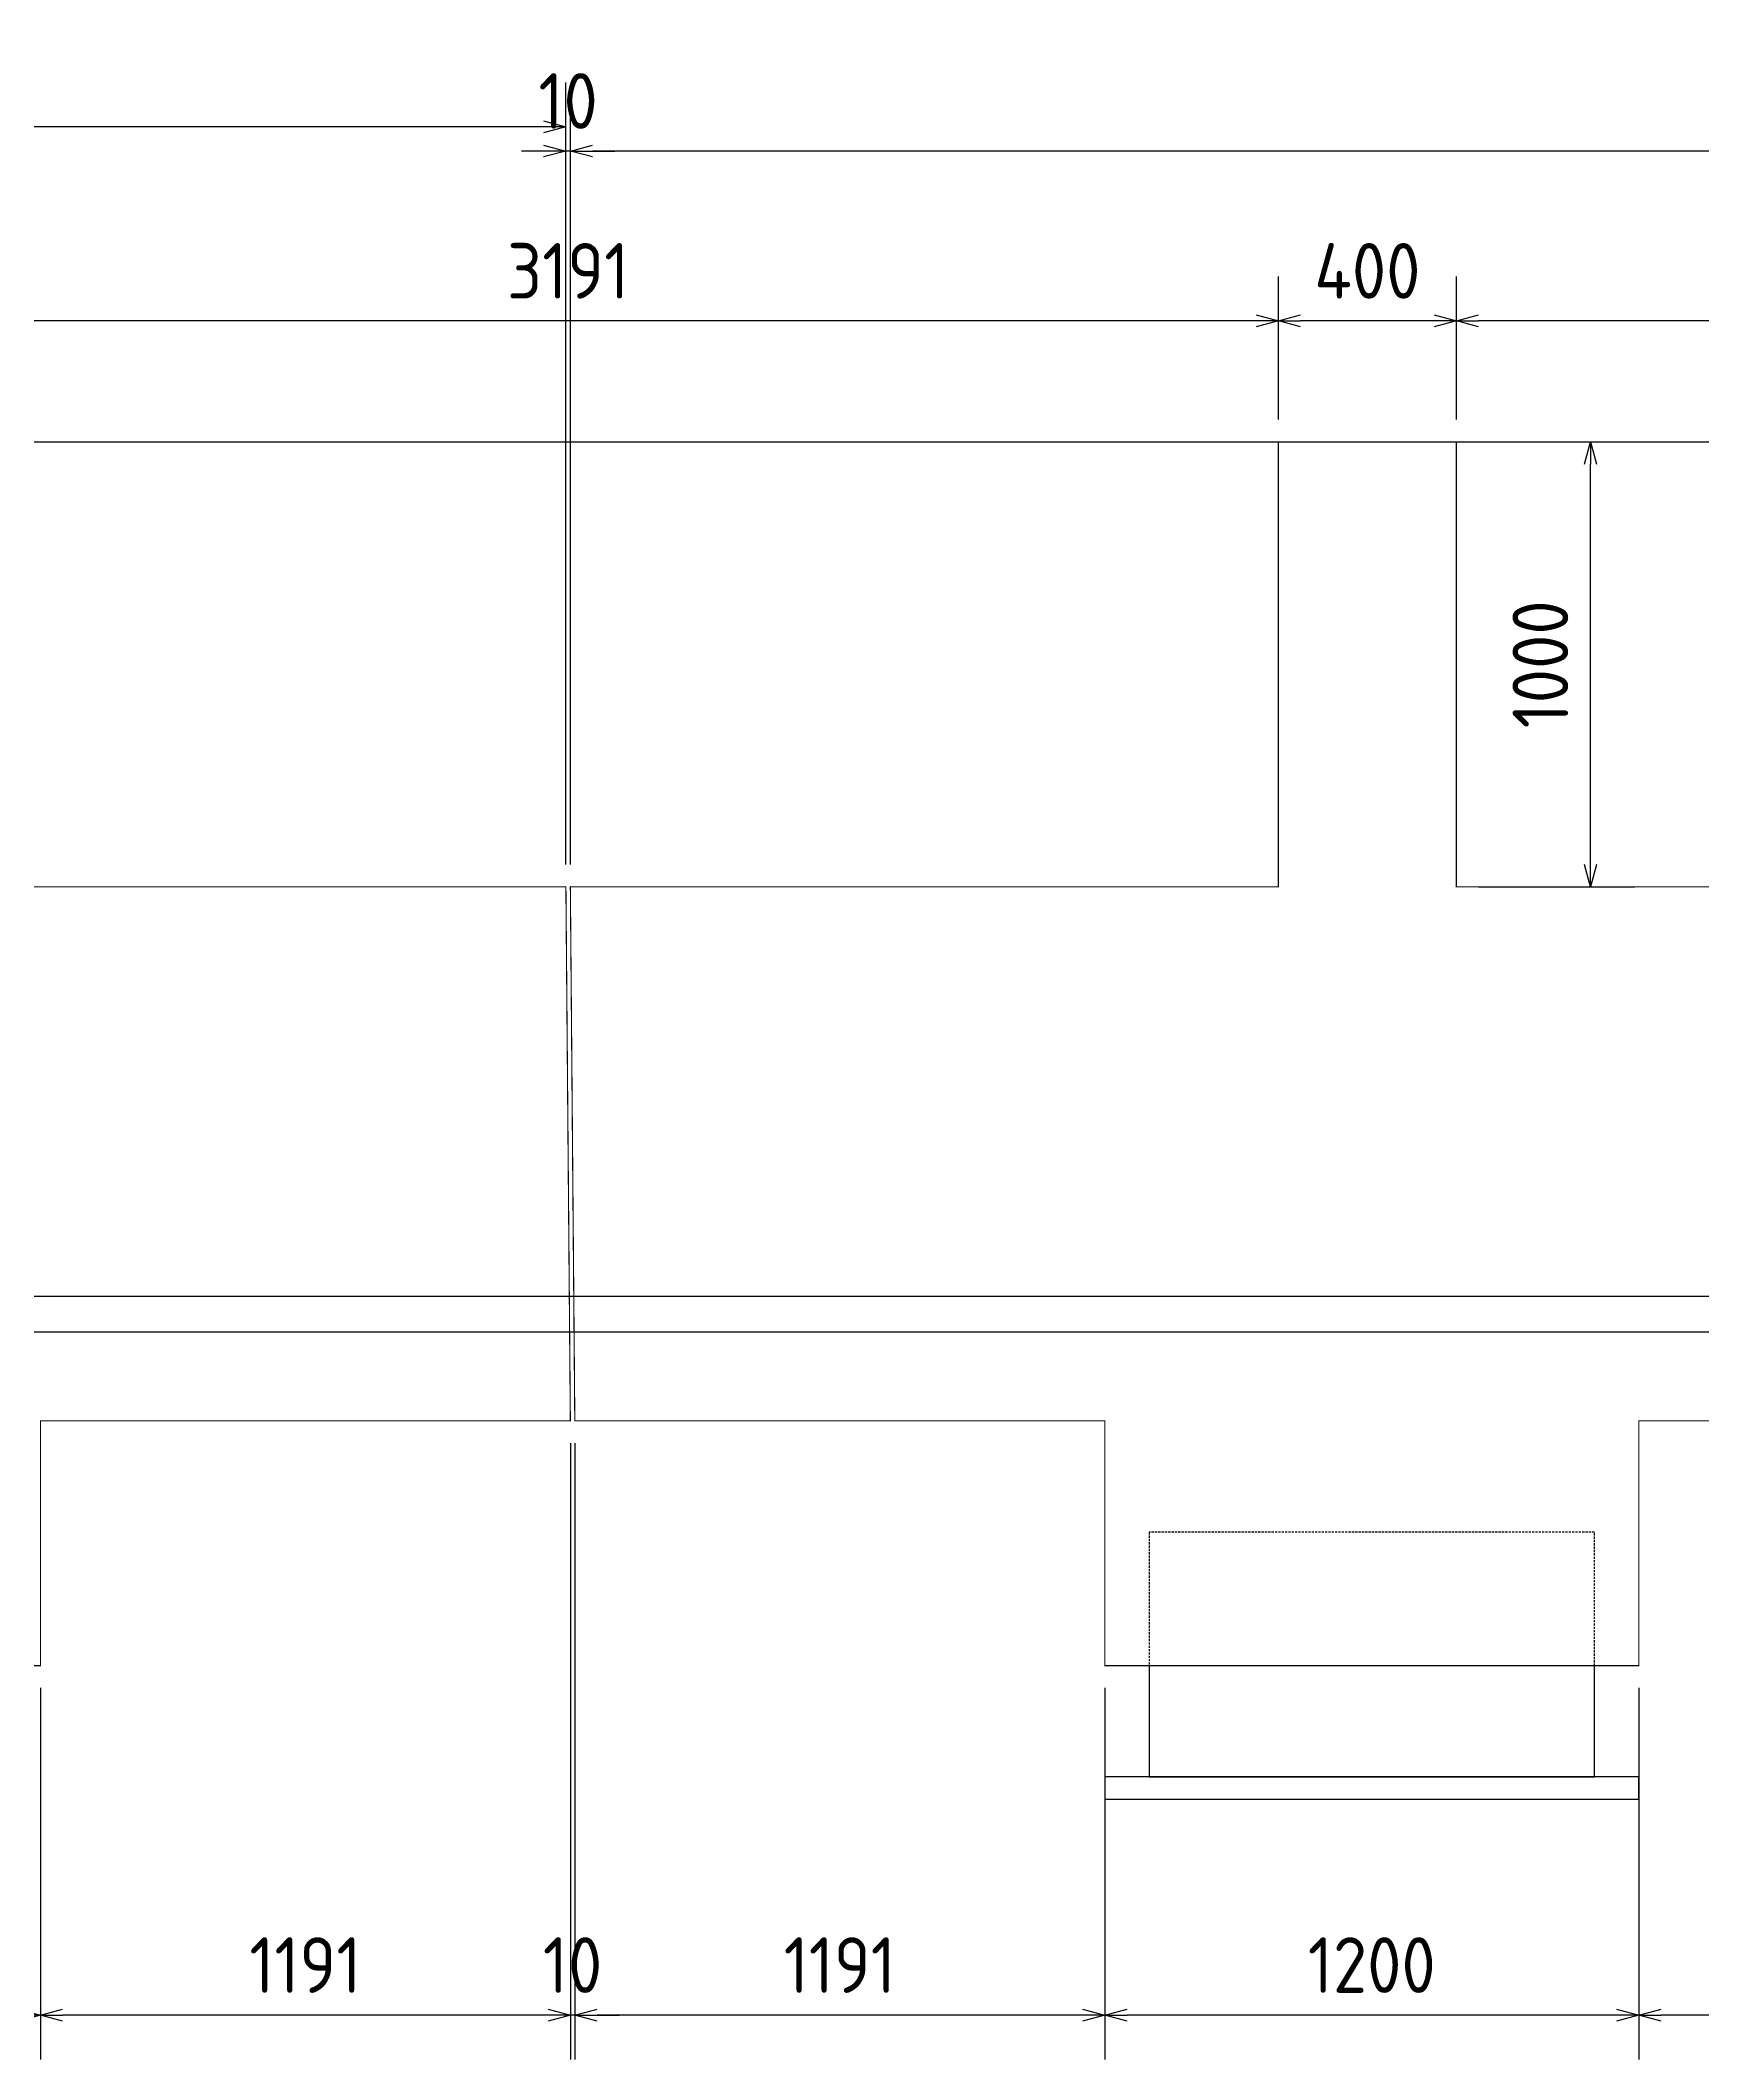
# Model space of a CAD drawing. Header units: centimetres. Extents: x -6122352 to 4157695, y -1694241 to 1947892.
# Drawn here: x 3351924 to 3355659, y 30705 to 35243 of the extents above; entities that cross this region are included whole.
import ezdxf

# ---------------------------------------------------------------- set-up
doc = ezdxf.new("R2010")
doc.units = ezdxf.units.CM
doc.header["$MEASUREMENT"] = 0
doc.header["$PDMODE"] = 66
doc.header["$PDSIZE"] = 100
doc.linetypes.add('23585-XR-AR-END-SETTING OUT PLAN$0$HIDDEN', pattern=[0.375, 0.25, -0.125])
doc.linetypes.add('DASHED2', pattern=[0.375, 0.25, -0.125])
for name, color, linetype in [('0-T1-NEW', 7, 'Continuous'), ('00-MI-DIM', 7, 'Continuous'), ('@MI-TYPE-01', 30, 'Continuous'), ('@MI-TYPE-02', 6, 'Continuous')]:
    doc.layers.add(name, color=color, linetype=linetype)
doc.styles.add('Schueco-BEMSTIL', font='isocpeur.ttf', dxfattribs={"width": 0.9})
doc.dimstyles.new('MI- JWC-TXT-2.5 MM', dxfattribs={"dimscale": 1.5, "dimtxt": 2.5, "dimasz": 1, "dimexe": 2, "dimexo": 1, "dimgap": 1, "dimtad": 1, "dimdec": 0, "dimdsep": 46, "dimtxsty": 'Schueco-BEMSTIL', "dimblk": 'OPEN30', "dimcen": 0, "dimdle": 2, "dimclrd": 140, "dimclre": 8, "dimclrt": 40, "dimadec": 0, "dimazin": 2, "dimtfac": 1, "dimtdec": 0, "dimtix": 1, "dimtmove": 2, "dimatfit": 3, "dimldrblk": 'OPEN', "dimfxl": 2, "dimlwd": -1, "dimlwe": -1, "dimarcsym": 0})

# ---------------------------------------------------------------- blocks, each defined once
blk = doc.blocks.new('_Open30')
at = {"color": 0, "linetype": 'ByBlock', "lineweight": -2}
for p, q in [((-1, 0.268), (0, 0)), ((0, 0), (-1, -0.268)), ((0, 0), (-1, 0))]:
    blk.add_line(p, q, dxfattribs=at)
blk = doc.blocks.new('*D2714')
at = {"layer": '00-MI-DIM', "color": 8, "transparency": 16777216}
for p, q in [((3355105.3, 34390.9), (3355105.3, 34712.6)), ((3358296.2, 34390.9), (3358296.2, 34712.6))]:
    blk.add_line(p, q, dxfattribs=at)
at = {"layer": '00-MI-DIM', "color": 140, "transparency": 16777216}
blk.add_line((3358246.2, 34612.6), (3355155.3, 34612.6), dxfattribs=at)
at = {"layer": 'Defpoints', "color": 0, "transparency": 16777216}
for p in [(3355105.3, 34612.6), (3355105.3, 34340.9), (3358296.2, 34340.9)]:
    blk.add_point(p, dxfattribs=at)
at = {"layer": '00-MI-DIM', "color": 140, "transparency": 16777216, "xscale": 50, "yscale": 50, "zscale": 50, "rotation": 180}
blk.add_blockref('_Open30', (3355105.3, 34612.6), dxfattribs=at)
at = {"layer": '00-MI-DIM', "color": 140, "transparency": 16777216, "xscale": 50, "yscale": 50, "zscale": 50}
blk.add_blockref('_Open30', (3358296.2, 34612.6), dxfattribs=at)
at = {"layer": '00-MI-DIM', "color": 40, "transparency": 16777216, "insert": (3356700.8, 34725.1), "char_height": 125, "attachment_point": 5, "style": 'Schueco-BEMSTIL'}
blk.add_mtext('3191', dxfattribs=at)
blk = doc.blocks.new('_Open')
at = {"color": 0, "linetype": 'ByBlock', "lineweight": -2}
for p, q in [((-1, 0.2), (0, 0)), ((-1, -0.2), (0, 0)), ((0, 0), (-1, 0))]:
    blk.add_line(p, q, dxfattribs=at)
blk = doc.blocks.new('*D2715')
at = {"layer": '00-MI-DIM', "color": 8, "transparency": 16777216}
for p, q in [((3354705.3, 34390.9), (3354705.3, 34712.6)), ((3355105.3, 34390.9), (3355105.3, 34712.6))]:
    blk.add_line(p, q, dxfattribs=at)
at = {"layer": '00-MI-DIM', "color": 140, "transparency": 16777216}
blk.add_line((3355055.3, 34612.6), (3354755.3, 34612.6), dxfattribs=at)
at = {"layer": 'Defpoints', "color": 0, "transparency": 16777216}
for p in [(3354705.3, 34612.6), (3354705.3, 34340.9), (3355105.3, 34340.9)]:
    blk.add_point(p, dxfattribs=at)
at = {"layer": '00-MI-DIM', "color": 140, "transparency": 16777216, "xscale": 50, "yscale": 50, "zscale": 50, "rotation": 180}
blk.add_blockref('_Open30', (3354705.3, 34612.6), dxfattribs=at)
at = {"layer": '00-MI-DIM', "color": 140, "transparency": 16777216, "xscale": 50, "yscale": 50, "zscale": 50}
blk.add_blockref('_Open30', (3355105.3, 34612.6), dxfattribs=at)
at = {"layer": '00-MI-DIM', "color": 40, "transparency": 16777216, "insert": (3354905.3, 34725.1), "char_height": 125, "attachment_point": 5, "style": 'Schueco-BEMSTIL'}
blk.add_mtext('400', dxfattribs=at)
blk = doc.blocks.new('*D2716')
at = {"layer": '00-MI-DIM', "color": 8, "transparency": 16777216}
for p, q in [((3351513.9, 34390.9), (3351513.9, 34712.6)), ((3354705.3, 34390.9), (3354705.3, 34712.6))]:
    blk.add_line(p, q, dxfattribs=at)
at = {"layer": '00-MI-DIM', "color": 140, "transparency": 16777216}
blk.add_line((3354655.3, 34612.6), (3351563.9, 34612.6), dxfattribs=at)
at = {"layer": 'Defpoints', "color": 0, "transparency": 16777216}
for p in [(3351513.9, 34612.6), (3351513.9, 34340.9), (3354705.3, 34340.9)]:
    blk.add_point(p, dxfattribs=at)
at = {"layer": '00-MI-DIM', "color": 140, "transparency": 16777216, "xscale": 50, "yscale": 50, "zscale": 50, "rotation": 180}
blk.add_blockref('_Open30', (3351513.9, 34612.6), dxfattribs=at)
at = {"layer": '00-MI-DIM', "color": 140, "transparency": 16777216, "xscale": 50, "yscale": 50, "zscale": 50}
blk.add_blockref('_Open30', (3354705.3, 34612.6), dxfattribs=at)
at = {"layer": '00-MI-DIM', "color": 40, "transparency": 16777216, "insert": (3353109.6, 34725.1), "char_height": 125, "attachment_point": 5, "style": 'Schueco-BEMSTIL'}
blk.add_mtext('3191', dxfattribs=at)
blk = doc.blocks.new('*D2692')
at = {"layer": '00-MI-DIM', "color": 8, "transparency": 16777216}
for p, q in [((3353114.6, 33390.9), (3353114.6, 35094.3)), ((3360286.7, 33390.9), (3360286.7, 35094.3))]:
    blk.add_line(p, q, dxfattribs=at)
at = {"layer": '00-MI-DIM', "color": 140, "transparency": 16777216}
blk.add_line((3360236.7, 34994.3), (3353164.6, 34994.3), dxfattribs=at)
at = {"layer": 'Defpoints', "color": 0, "transparency": 16777216}
for p in [(3353114.6, 34994.3), (3353114.6, 33340.9), (3360286.7, 33340.9)]:
    blk.add_point(p, dxfattribs=at)
at = {"layer": '00-MI-DIM', "color": 140, "transparency": 16777216, "xscale": 50, "yscale": 50, "zscale": 50, "rotation": 180}
blk.add_blockref('_Open30', (3353114.6, 34994.3), dxfattribs=at)
at = {"layer": '00-MI-DIM', "color": 140, "transparency": 16777216, "xscale": 50, "yscale": 50, "zscale": 50}
blk.add_blockref('_Open30', (3360286.7, 34994.3), dxfattribs=at)
at = {"layer": '00-MI-DIM', "color": 40, "transparency": 16777216, "insert": (3356700.7, 35106.8), "char_height": 125, "attachment_point": 5, "style": 'Schueco-BEMSTIL'}
blk.add_mtext('7172', dxfattribs=at)
blk = doc.blocks.new('*D2693')
at = {"layer": '00-MI-DIM', "color": 8, "transparency": 16777216}
for p, q in [((3353104.6, 33390.9), (3353104.6, 35094.3)), ((3353114.6, 33390.9), (3353114.6, 35094.3))]:
    blk.add_line(p, q, dxfattribs=at)
at = {"layer": '00-MI-DIM', "color": 140, "transparency": 16777216}
for p, q in [((3353054.6, 34994.3), (3353004.6, 34994.3)), ((3353114.6, 34994.3), (3353104.6, 34994.3)), ((3353164.6, 34994.3), (3353214.6, 34994.3))]:
    blk.add_line(p, q, dxfattribs=at)
at = {"layer": 'Defpoints', "color": 0, "transparency": 16777216}
for p in [(3353104.6, 34994.3), (3353104.6, 33340.9), (3353114.6, 33340.9)]:
    blk.add_point(p, dxfattribs=at)
at = {"layer": '00-MI-DIM', "color": 140, "transparency": 16777216, "xscale": 50, "yscale": 50, "zscale": 50}
blk.add_blockref('_Open30', (3353104.6, 34994.3), dxfattribs=at)
at = {"layer": '00-MI-DIM', "color": 140, "transparency": 16777216, "xscale": 50, "yscale": 50, "zscale": 50, "rotation": 180}
blk.add_blockref('_Open30', (3353114.6, 34994.3), dxfattribs=at)
at = {"layer": '00-MI-DIM', "color": 40, "transparency": 16777216, "insert": (3353109.6, 35106.8), "char_height": 125, "attachment_point": 5, "style": 'Schueco-BEMSTIL'}
blk.add_mtext('10', dxfattribs=at)
blk = doc.blocks.new('*D2694')
at = {"layer": '00-MI-DIM', "color": 8, "transparency": 16777216}
for p, q in [((3347526.3, 33458.8), (3347526.3, 35148.4)), ((3353104.6, 33390.9), (3353104.6, 35148.4))]:
    blk.add_line(p, q, dxfattribs=at)
at = {"layer": '00-MI-DIM', "color": 140, "transparency": 16777216}
blk.add_line((3353054.6, 35048.4), (3347576.3, 35048.4), dxfattribs=at)
at = {"layer": 'Defpoints', "color": 0, "transparency": 16777216}
for p in [(3347526.3, 35048.4), (3347526.3, 33408.8), (3353104.6, 33340.9)]:
    blk.add_point(p, dxfattribs=at)
at = {"layer": '00-MI-DIM', "color": 140, "transparency": 16777216, "xscale": 50, "yscale": 50, "zscale": 50, "rotation": 180}
blk.add_blockref('_Open30', (3347526.3, 35048.4), dxfattribs=at)
at = {"layer": '00-MI-DIM', "color": 140, "transparency": 16777216, "xscale": 50, "yscale": 50, "zscale": 50}
blk.add_blockref('_Open30', (3353104.6, 35048.4), dxfattribs=at)
at = {"layer": '00-MI-DIM', "color": 40, "transparency": 16777216, "insert": (3350315.5, 35160.9), "char_height": 125, "attachment_point": 5, "style": 'Schueco-BEMSTIL'}
blk.add_mtext('5578', dxfattribs=at)
blk = doc.blocks.new('*D2708')
at = {"layer": '00-MI-DIM', "color": 8, "transparency": 16777216}
for p, q in [((3355515.3, 31540.6), (3355515.3, 30705.4)), ((3357906.2, 31540.6), (3357906.2, 30705.4))]:
    blk.add_line(p, q, dxfattribs=at)
at = {"layer": '00-MI-DIM', "color": 140, "transparency": 16777216}
blk.add_line((3357856.2, 30805.4), (3355565.3, 30805.4), dxfattribs=at)
at = {"layer": 'Defpoints', "color": 0, "transparency": 16777216}
for p in [(3355515.3, 31590.6), (3357906.2, 31590.6), (3355515.3, 30805.4)]:
    blk.add_point(p, dxfattribs=at)
at = {"layer": '00-MI-DIM', "color": 140, "transparency": 16777216, "xscale": 50, "yscale": 50, "zscale": 50, "rotation": 180}
blk.add_blockref('_Open30', (3355515.3, 30805.4), dxfattribs=at)
at = {"layer": '00-MI-DIM', "color": 140, "transparency": 16777216, "xscale": 50, "yscale": 50, "zscale": 50}
blk.add_blockref('_Open30', (3357906.2, 30805.4), dxfattribs=at)
at = {"layer": '00-MI-DIM', "color": 40, "transparency": 16777216, "insert": (3356710.7, 30917.9), "char_height": 125, "attachment_point": 5, "style": 'Schueco-BEMSTIL'}
blk.add_mtext('2391', dxfattribs=at)
blk = doc.blocks.new('*D2709')
at = {"layer": '00-MI-DIM', "color": 8, "transparency": 16777216}
for p, q in [((3354315.4, 31540.6), (3354315.4, 30705.4)), ((3355515.3, 31540.6), (3355515.3, 30705.4))]:
    blk.add_line(p, q, dxfattribs=at)
at = {"layer": '00-MI-DIM', "color": 140, "transparency": 16777216}
blk.add_line((3355465.3, 30805.4), (3354365.4, 30805.4), dxfattribs=at)
at = {"layer": 'Defpoints', "color": 0, "transparency": 16777216}
for p in [(3354315.4, 31590.6), (3355515.3, 31590.6), (3354315.4, 30805.4)]:
    blk.add_point(p, dxfattribs=at)
at = {"layer": '00-MI-DIM', "color": 140, "transparency": 16777216, "xscale": 50, "yscale": 50, "zscale": 50, "rotation": 180}
blk.add_blockref('_Open30', (3354315.4, 30805.4), dxfattribs=at)
at = {"layer": '00-MI-DIM', "color": 140, "transparency": 16777216, "xscale": 50, "yscale": 50, "zscale": 50}
blk.add_blockref('_Open30', (3355515.3, 30805.4), dxfattribs=at)
at = {"layer": '00-MI-DIM', "color": 40, "transparency": 16777216, "insert": (3354915.3, 30917.9), "char_height": 125, "attachment_point": 5, "style": 'Schueco-BEMSTIL'}
blk.add_mtext('1200', dxfattribs=at)
blk = doc.blocks.new('*D2732')
at = {"layer": '00-MI-DIM', "color": 8, "transparency": 16777216}
for p, q in [((3353124.6, 32090.6), (3353124.6, 30705.4)), ((3354315.4, 31540.6), (3354315.4, 30705.4))]:
    blk.add_line(p, q, dxfattribs=at)
at = {"layer": '00-MI-DIM', "color": 140, "transparency": 16777216}
blk.add_line((3354265.4, 30805.4), (3353174.6, 30805.4), dxfattribs=at)
at = {"layer": 'Defpoints', "color": 0, "transparency": 16777216}
for p in [(3353124.6, 32140.6), (3354315.4, 31590.6), (3353124.6, 30805.4)]:
    blk.add_point(p, dxfattribs=at)
at = {"layer": '00-MI-DIM', "color": 140, "transparency": 16777216, "xscale": 50, "yscale": 50, "zscale": 50, "rotation": 180}
blk.add_blockref('_Open30', (3353124.6, 30805.4), dxfattribs=at)
at = {"layer": '00-MI-DIM', "color": 140, "transparency": 16777216, "xscale": 50, "yscale": 50, "zscale": 50}
blk.add_blockref('_Open30', (3354315.4, 30805.4), dxfattribs=at)
at = {"layer": '00-MI-DIM', "color": 40, "transparency": 16777216, "insert": (3353720, 30917.9), "char_height": 125, "attachment_point": 5, "style": 'Schueco-BEMSTIL'}
blk.add_mtext('1191', dxfattribs=at)
blk = doc.blocks.new('*D2733')
at = {"layer": '00-MI-DIM', "color": 8, "transparency": 16777216}
for p, q in [((3353114.6, 32090.6), (3353114.6, 30705.4)), ((3353124.6, 32090.6), (3353124.6, 30705.4))]:
    blk.add_line(p, q, dxfattribs=at)
at = {"layer": '00-MI-DIM', "color": 140, "transparency": 16777216}
for p, q in [((3353064.6, 30805.4), (3353014.6, 30805.4)), ((3353124.6, 30805.4), (3353114.6, 30805.4)), ((3353174.6, 30805.4), (3353224.6, 30805.4))]:
    blk.add_line(p, q, dxfattribs=at)
at = {"layer": 'Defpoints', "color": 0, "transparency": 16777216}
for p in [(3353114.6, 32140.6), (3353124.6, 32140.6), (3353114.6, 30805.4)]:
    blk.add_point(p, dxfattribs=at)
at = {"layer": '00-MI-DIM', "color": 140, "transparency": 16777216, "xscale": 50, "yscale": 50, "zscale": 50}
blk.add_blockref('_Open30', (3353114.6, 30805.4), dxfattribs=at)
at = {"layer": '00-MI-DIM', "color": 140, "transparency": 16777216, "xscale": 50, "yscale": 50, "zscale": 50, "rotation": 180}
blk.add_blockref('_Open30', (3353124.6, 30805.4), dxfattribs=at)
at = {"layer": '00-MI-DIM', "color": 40, "transparency": 16777216, "insert": (3353119.6, 30917.9), "char_height": 125, "attachment_point": 5, "style": 'Schueco-BEMSTIL'}
blk.add_mtext('10', dxfattribs=at)
blk = doc.blocks.new('*D2734')
at = {"layer": '00-MI-DIM', "color": 8, "transparency": 16777216}
for p, q in [((3353114.6, 32090.6), (3353114.6, 30705.4)), ((3351923.9, 31540.6), (3351923.9, 30705.4))]:
    blk.add_line(p, q, dxfattribs=at)
at = {"layer": '00-MI-DIM', "color": 140, "transparency": 16777216}
blk.add_line((3353064.6, 30805.4), (3351973.9, 30805.4), dxfattribs=at)
at = {"layer": 'Defpoints', "color": 0, "transparency": 16777216}
for p in [(3353114.6, 32140.6), (3351923.9, 31590.6), (3351923.9, 30805.4)]:
    blk.add_point(p, dxfattribs=at)
at = {"layer": '00-MI-DIM', "color": 140, "transparency": 16777216, "xscale": 50, "yscale": 50, "zscale": 50, "rotation": 180}
blk.add_blockref('_Open30', (3351923.9, 30805.4), dxfattribs=at)
at = {"layer": '00-MI-DIM', "color": 140, "transparency": 16777216, "xscale": 50, "yscale": 50, "zscale": 50}
blk.add_blockref('_Open30', (3353114.6, 30805.4), dxfattribs=at)
at = {"layer": '00-MI-DIM', "color": 40, "transparency": 16777216, "insert": (3352519.3, 30917.9), "char_height": 125, "attachment_point": 5, "style": 'Schueco-BEMSTIL'}
blk.add_mtext('1191', dxfattribs=at)
blk = doc.blocks.new('*D2735')
at = {"layer": '00-MI-DIM', "color": 8, "transparency": 16777216}
for p, q in [((3350723.9, 31540.6), (3350723.9, 30705.4)), ((3351923.9, 31540.6), (3351923.9, 30705.4))]:
    blk.add_line(p, q, dxfattribs=at)
at = {"layer": '00-MI-DIM', "color": 140, "transparency": 16777216}
blk.add_line((3351873.9, 30805.4), (3350773.9, 30805.4), dxfattribs=at)
at = {"layer": 'Defpoints', "color": 0, "transparency": 16777216}
for p in [(3350723.9, 31590.6), (3351923.9, 31590.6), (3350723.9, 30805.4)]:
    blk.add_point(p, dxfattribs=at)
at = {"layer": '00-MI-DIM', "color": 140, "transparency": 16777216, "xscale": 50, "yscale": 50, "zscale": 50, "rotation": 180}
blk.add_blockref('_Open30', (3350723.9, 30805.4), dxfattribs=at)
at = {"layer": '00-MI-DIM', "color": 140, "transparency": 16777216, "xscale": 50, "yscale": 50, "zscale": 50}
blk.add_blockref('_Open30', (3351923.9, 30805.4), dxfattribs=at)
at = {"layer": '00-MI-DIM', "color": 40, "transparency": 16777216, "insert": (3351323.9, 30917.9), "char_height": 125, "attachment_point": 5, "style": 'Schueco-BEMSTIL'}
blk.add_mtext('1200', dxfattribs=at)
blk = doc.blocks.new('T1-FOOTING ELEVATION')
at = {"color": 9}
blk.add_lwpolyline([(-600, -250), (600, -250), (600, -300), (-600, -300)], close=True, dxfattribs=at)
at = {"layer": '@MI-TYPE-01', "color": 114, "linetype": '23585-XR-AR-END-SETTING OUT PLAN$0$HIDDEN', "ltscale": 20, "true_color": 0x139b48}
blk.add_lwpolyline([(-500, 0), (-500, 300), (500, 300), (500, 0)], dxfattribs=at)
at = {"layer": '@MI-TYPE-01', "color": 114, "true_color": 0x139b48}
blk.add_lwpolyline([(-500, 0), (500, 0), (500, -250), (-500, -250)], close=True, dxfattribs=at)
blk = doc.blocks.new('*D2763')
at = {"layer": '@MI-TYPE-02', "color": 8, "transparency": 16777216}
for p, q in [((3355155.3, 34340.9), (3355506.5, 34340.9)), ((3355155.3, 33340.9), (3355506.5, 33340.9))]:
    blk.add_line(p, q, dxfattribs=at)
at = {"layer": '@MI-TYPE-02', "color": 140, "transparency": 16777216}
blk.add_line((3355406.5, 33390.9), (3355406.5, 34290.9), dxfattribs=at)
at = {"layer": 'Defpoints', "color": 0, "transparency": 16777216}
for p in [(3355105.3, 34340.9), (3355406.5, 34340.9), (3355105.3, 33340.9)]:
    blk.add_point(p, dxfattribs=at)
at = {"layer": '@MI-TYPE-02', "color": 140, "transparency": 16777216, "xscale": 50, "yscale": 50, "zscale": 50}
for p, rotation in [((3355406.5, 34340.9), 90), ((3355406.5, 33340.9), 270)]:
    blk.add_blockref('_Open30', p, dxfattribs=dict(at, rotation=rotation))
at = {"layer": '@MI-TYPE-02', "color": 40, "transparency": 16777216, "insert": (3355294, 33840.9), "char_height": 125, "attachment_point": 5, "rotation": 90, "style": 'Schueco-BEMSTIL'}
blk.add_mtext('1000', dxfattribs=at)

msp = doc.modelspace()

# ---------------------------------------------------------------- linework, layer by layer
at = {"color": 160, "linetype": 'DASHED2', "ltscale": 5}
for points in [[(3347932.91373, 34340.94211), (3367570.77324, 34340.94211)], [(3347522.89741, 32420.94211), (3367570.77324, 32420.94211)], [(3347532.87582, 32340.63065), (3367580.75165, 32340.63065)]]:
    msp.add_lwpolyline(points, dxfattribs=at)
at = {"layer": '0-T1-NEW', "color": 30, "ltscale": 20, "const_width": 2.5}
for points in [[(3347532.87582, 31590.63065), (3347522.89741, 34340.9421), (3347922.89741, 34340.9421), (3347922.89741, 33340.9421), (3351113.93137, 33340.9421), (3351113.93137, 34340.9421), (3351513.93137, 34340.9421), (3351513.93137, 33340.9421), (3353104.6339, 33340.94211), (3353114.62832, 32140.63065), (3351923.92579, 32140.63065), (3351923.90978, 31590.63065), (3350723.90978, 31590.63065), (3350723.90978, 31590.63065), (3350723.90978, 32140.63065), (3348332.87582, 32140.63065), (3348332.87582, 31590.63065), (3347532.87582, 31590.63065), (3347532.87582, 31590.63065)], [(3360296.71994, 32150.63065), (3360286.74152, 33340.94211), (3358696.17949, 33340.94211), (3358696.17949, 34340.94211), (3358296.17949, 34340.94211), (3358296.17949, 33340.94211), (3355105.33643, 33340.94211), (3355105.33643, 34340.94211), (3354705.33643, 34340.94211), (3354705.33643, 33340.94211), (3353114.6339, 33340.94211), (3353124.62832, 32140.63065), (3354315.33085, 32140.63065), (3354315.37487, 31590.63065), (3355515.31485, 31590.63065), (3355515.31485, 32140.63065), (3357906.15791, 32140.63065), (3357906.18155, 31590.63065), (3359106.15791, 31590.63065), (3359106.15791, 32140.63065), (3360296.71994, 32140.63065)]]:
    msp.add_lwpolyline(points, dxfattribs=at)

# ---------------------------------------------------------------- block references
at = {"layer": '@MI-TYPE-01', "color": 30, "xscale": -1}
msp.add_blockref('T1-FOOTING ELEVATION', (3354915.31485, 31590.63066), dxfattribs=at)

# ---------------------------------------------------------------- dimensions: what is measured, and where the dimension line sits
at = {"layer": '00-MI-DIM', "color": 30}
for base, p1, p2, picture, middle in [((3347526.27948, 35048.41401), (3353104.6339, 33340.94211), (3347526.27948, 33408.75471), '*D2694', (3350315.45669, 35048.41401)), ((3353104.6339, 34994.28936), (3353114.6339, 33340.94211), (3353104.6339, 33340.94211), '*D2693', (3353109.6339, 34994.28936)), ((3353114.6339, 34994.28936), (3360286.74152, 33340.94211), (3353114.6339, 33340.94211), '*D2692', (3356700.68771, 34994.28936)), ((3351923.90978, 30805.44263), (3353114.62832, 32140.63065), (3351923.90978, 31590.63065), '*D2734', (3352519.26905, 30805.44263)), ((3353114.62832, 30805.44263), (3353124.62832, 32140.63065), (3353114.62832, 32140.63065), '*D2733', (3353119.62832, 30805.44263)), ((3353124.62832, 30805.44263), (3354315.37487, 31590.63065), (3353124.62832, 32140.63065), '*D2732', (3353720.00159, 30805.44263)), ((3350723.90978, 30805.44263), (3351923.90978, 31590.63065), (3350723.90978, 31590.63065), '*D2735', (3351323.90978, 30805.44263)), ((3354315.37487, 30805.44263), (3355515.31485, 31590.63065), (3354315.37487, 31590.63065), '*D2709', (3354915.34486, 30805.44263)), ((3355515.31485, 30805.44263), (3357906.18155, 31590.63065), (3355515.31485, 31590.63065), '*D2708', (3356710.7482, 30805.44263))]:
    dim = msp.add_linear_dim(base=base, p1=p1, p2=p2, angle=180, dimstyle='MI- JWC-TXT-2.5 MM', dxfattribs=at)
    dim.commit()
    dim.dimension.update_dxf_attribs({"geometry": picture, "text_midpoint": middle, "dimtype": 160})
for base, p1, p2, picture, middle in [((3351513.93137, 34612.56776), (3354705.33643, 34340.94211), (3351513.93137, 34340.9421), '*D2716', (3353109.6339, 34725.06776)), ((3354705.33643, 34612.56776), (3355105.33643, 34340.94211), (3354705.33643, 34340.94211), '*D2715', (3354905.33643, 34725.06776)), ((3355105.33643, 34612.56776), (3358296.17949, 34340.94211), (3355105.33643, 34340.94211), '*D2714', (3356700.75796, 34725.06776))]:
    dim = msp.add_linear_dim(base=base, p1=p1, p2=p2, angle=180, dimstyle='MI- JWC-TXT-2.5 MM', dxfattribs=at)
    dim.commit()
    dim.dimension.update_dxf_attribs({"geometry": picture, "text_midpoint": middle})
at = {"layer": '@MI-TYPE-02', "color": 30}
dim = msp.add_linear_dim(base=(3355406.46669, 34340.94211), p1=(3355105.33643, 33340.94211), p2=(3355105.33643, 34340.94211), angle=90, dimstyle='MI- JWC-TXT-2.5 MM', dxfattribs=at)
dim.commit()
dim.dimension.update_dxf_attribs({"geometry": '*D2763', "text_midpoint": (3355293.96669, 33840.94211)})

doc.saveas('drawing.dxf')
